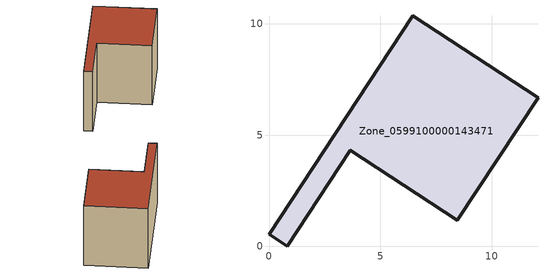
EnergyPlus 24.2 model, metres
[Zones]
Zone_0599100000143471
 floor ground (C_G): 0,0.54 6.46,10.37 12.09,6.68 8.46,1.17 3.65,4.33 0.81,0 z0
 wall outside (C_F): 6.46,10.37 0,0.54 0.81,0 3.65,4.33 8.46,1.17 12.09,6.68 6.46,10.37 z0:7.48
 roof outside (C_R): 12.09,6.68 6.46,10.37 0,0.54 0.81,0 3.65,4.33 8.46,1.17 z7.48
[BUILDING]
Pand.0599100000143471: North Axis=0; Terrain=City; Loads Convergence Tolerance Value=0.04; Temperature Convergence Tolerance Value=0.4; Solar Distribution=FullExterior; Maximum Number of Warmup Days=25; Minimum Number of Warmup Days=1
[Site:Location]
Rotterdam.The.Hague.AP_ZH_NLD Design_Conditions: Latitude=51.96; Longitude=4.45; Time Zone=1; Elevation=-4.5
[SITE:GROUNDTEMPERATURE:BUILDINGSURFACE]
18, 18, 18, 18, 18, 18, 18, 18, 18, 18, 18, 18
[MATERIAL] Thermal Absorptance=0.9; Solar Absorptance=0.7; Visible Absorptance=0.7
Name | Roughness | Thickness | Conductivity | Density | Specific Heat
G.TI.1946 | MediumSmooth | 0.15 | 1 | 540 | 1210
F.TI.1946 | Rough | 0.3 | 0.857143 | 1920 | 840
R.TI.1946 | MediumRough | 0.2 | 0.1 | 1500 | 1000
[CONSTRUCTION]
C_G: G.TI.1946
C_F: F.TI.1946
C_R: R.TI.1946
[ZONE]
Zone_0599100000143471: Type=1; Multiplier=1; Ceiling Height=Autocalculate; Volume=Autocalculate; Floor Area=autocalculate; Part of Total Floor Area=Yes
[ZONEINFILTRATION:DESIGNFLOWRATE]
Infil_Zone_0599100000143471: Zone or ZoneList or Space or SpaceList=Zone_0599100000143471; Schedule=AlwaysOn; Design Flow Rate Calculation Method=Flow/Area; Flow Rate per Floor Area=0.003; Constant Term Coefficient=1; Temperature Term Coefficient=0; Velocity Term Coefficient=0; Velocity Squared Term Coefficient=0
[HVACTEMPLATE:ZONE:IDEALLOADSAIRSYSTEM]
Zone_0599100000143471: Maximum Heating Supply Air Temperature=50; Minimum Cooling Supply Air Temperature=13; Maximum Heating Supply Air Humidity Ratio=0.0156; Minimum Cooling Supply Air Humidity Ratio=0.0077; Heating Limit=NoLimit; Cooling Limit=NoLimit; Dehumidification Control Type=ConstantSensibleHeatRatio; Cooling Sensible Heat Ratio=0.7; Dehumidification Setpoint=60; Humidification Control Type=None; Humidification Setpoint=30; Outdoor Air Method=None; Outdoor Air Flow Rate per Person=0.00944; Outdoor Air Flow Rate per Zone Floor Area=0; Outdoor Air Flow Rate per Zone=0; Demand Controlled Ventilation Type=None; Outdoor Air Economizer Type=NoEconomizer; Heat Recovery Type=None; Sensible Heat Recovery Effectiveness=0.7; Latent Heat Recovery Effectiveness=0.65
[ZONECONTROL:THERMOSTAT]
ThermostatControl_Zone_0599100000143471: Zone or ZoneList=Zone_0599100000143471; Control Type Schedule=DualSetpointControlType; Control 1=Thermostat_Zone_0599100000143471; Temperature Difference Between Cutout And Setpoint=0
[THERMOSTATSETPOINT:DUALSETPOINT]
Thermostat_Zone_0599100000143471: Heating Setpoint Temperature Schedule=HeatingSetpoint_Zone_0599100000143471; Cooling Setpoint Temperature Schedule=CoolingSetpoint_Zone_0599100000143471
[SCHEDULE:COMPACT]
HeatingSetpoint_Zone_0599100000143471: Through: 12/31, For: AllDays, Until: 24:00, 21
CoolingSetpoint_Zone_0599100000143471: Through: 12/31, For: AllDays, Until: 24:00, 24
DualSetpointControlType: Through: 12/31, For: AllDays, Until: 24:00, 4
AlwaysOn: Through: 12/31, For: AllDays, Until: 24:00, 1
